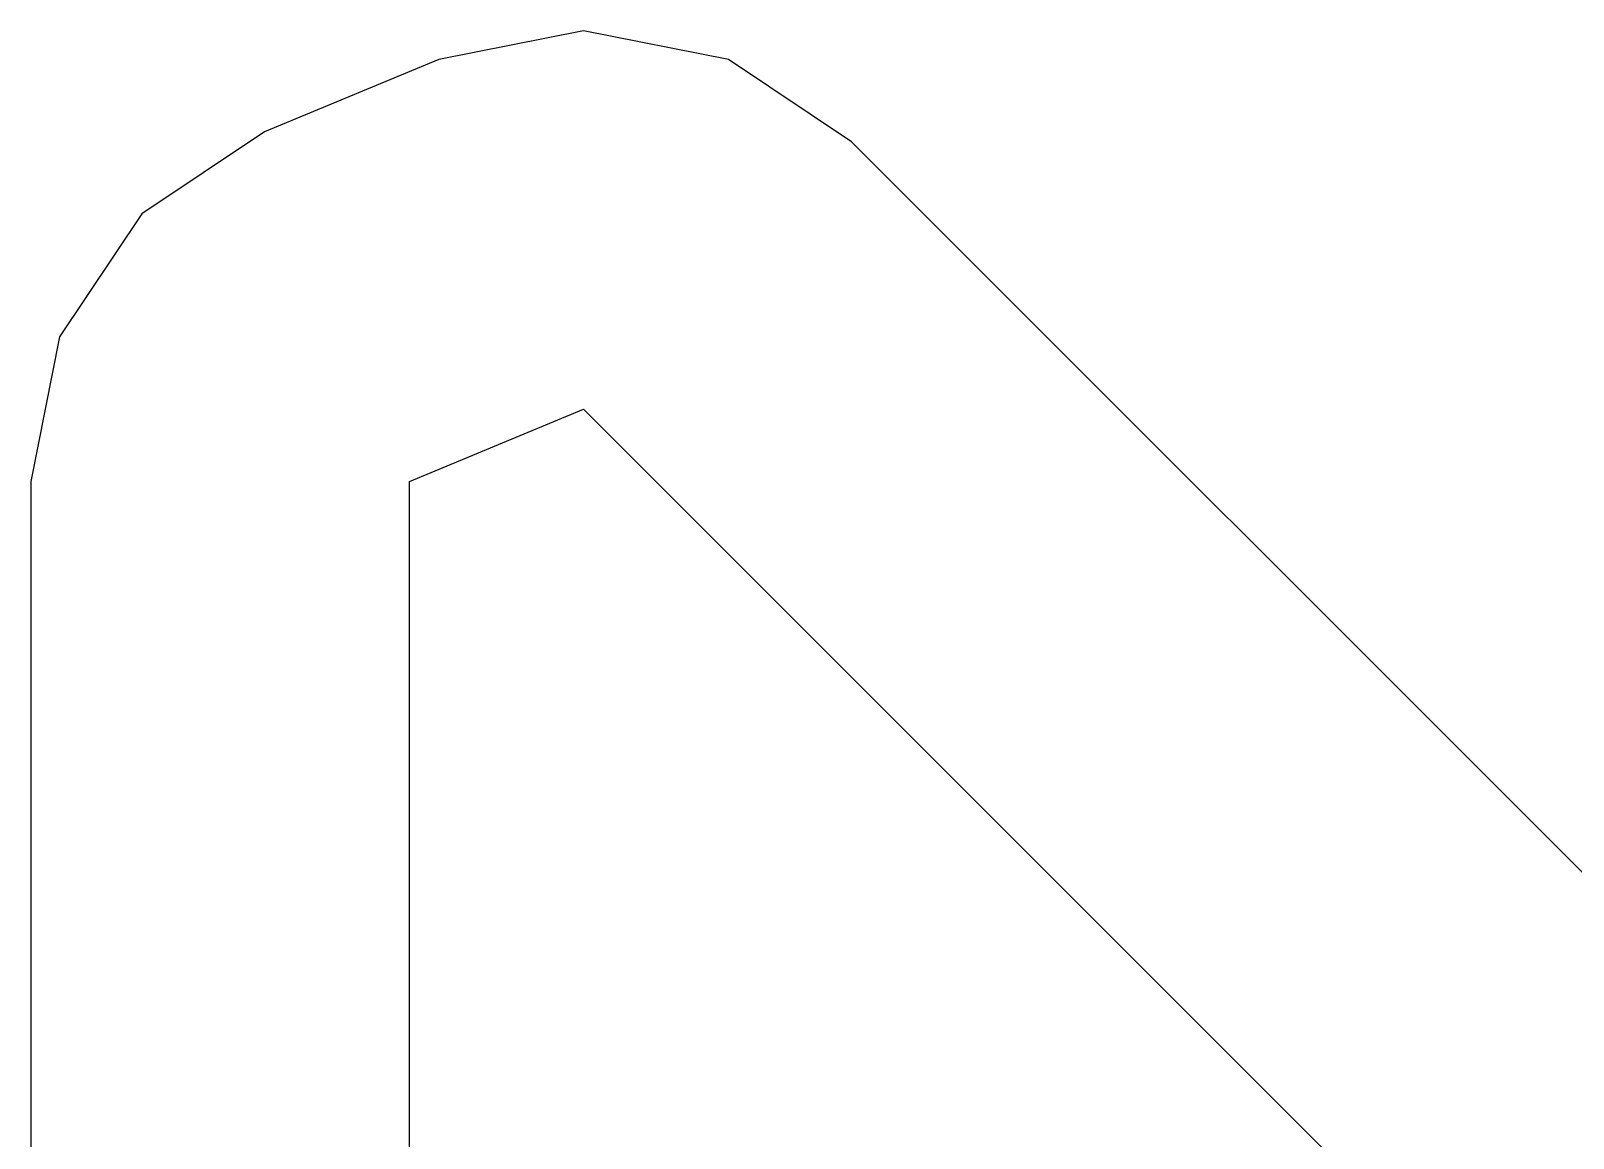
# Model space of a CAD drawing. Header units: millimetres. Extents: x 9.6 to 105, y 7.6 to 66.9.
# Drawn here: x 89.534 to 90.573, y 24.538 to 25.284 of the extents above; entities that cross this region are included whole.
import ezdxf

# ---------------------------------------------------------------- set-up
doc = ezdxf.new("R2010")
doc.units = ezdxf.units.MM
doc.layers.add('TopLayer', color=1, linetype='Continuous')

msp = doc.modelspace()

# ---------------------------------------------------------------- linework, layer by layer
at = {"layer": 'TopLayer'}
for p, q in [((89.9063, 25.2836), (89.8088, 25.2642)), ((90.0039, 25.2642), (89.9063, 25.2836)), ((89.8088, 25.2642), (89.6915, 25.2156)), ((90.0866, 25.2089), (90.0039, 25.2642)), ((89.6915, 25.2156), (89.6088, 25.1603)), ((90.9828, 24.3127), (90.0866, 25.2089)), ((90.0866, 25.2089), (90.0866, 25.2089)), ((89.6088, 25.1603), (89.5535, 25.0776)), ((89.5535, 25.0776), (89.5341, 24.9801)), ((89.789, 24.9801), (89.9063, 25.0287)), ((89.9063, 25.0287), (91.1001, 23.8349)), ((89.5341, 24.9801), (89.5341, 21.59)), ((89.789, 21.59), (89.789, 24.9801))]:
    msp.add_line(p, q, dxfattribs=at)

doc.saveas('drawing.dxf')
